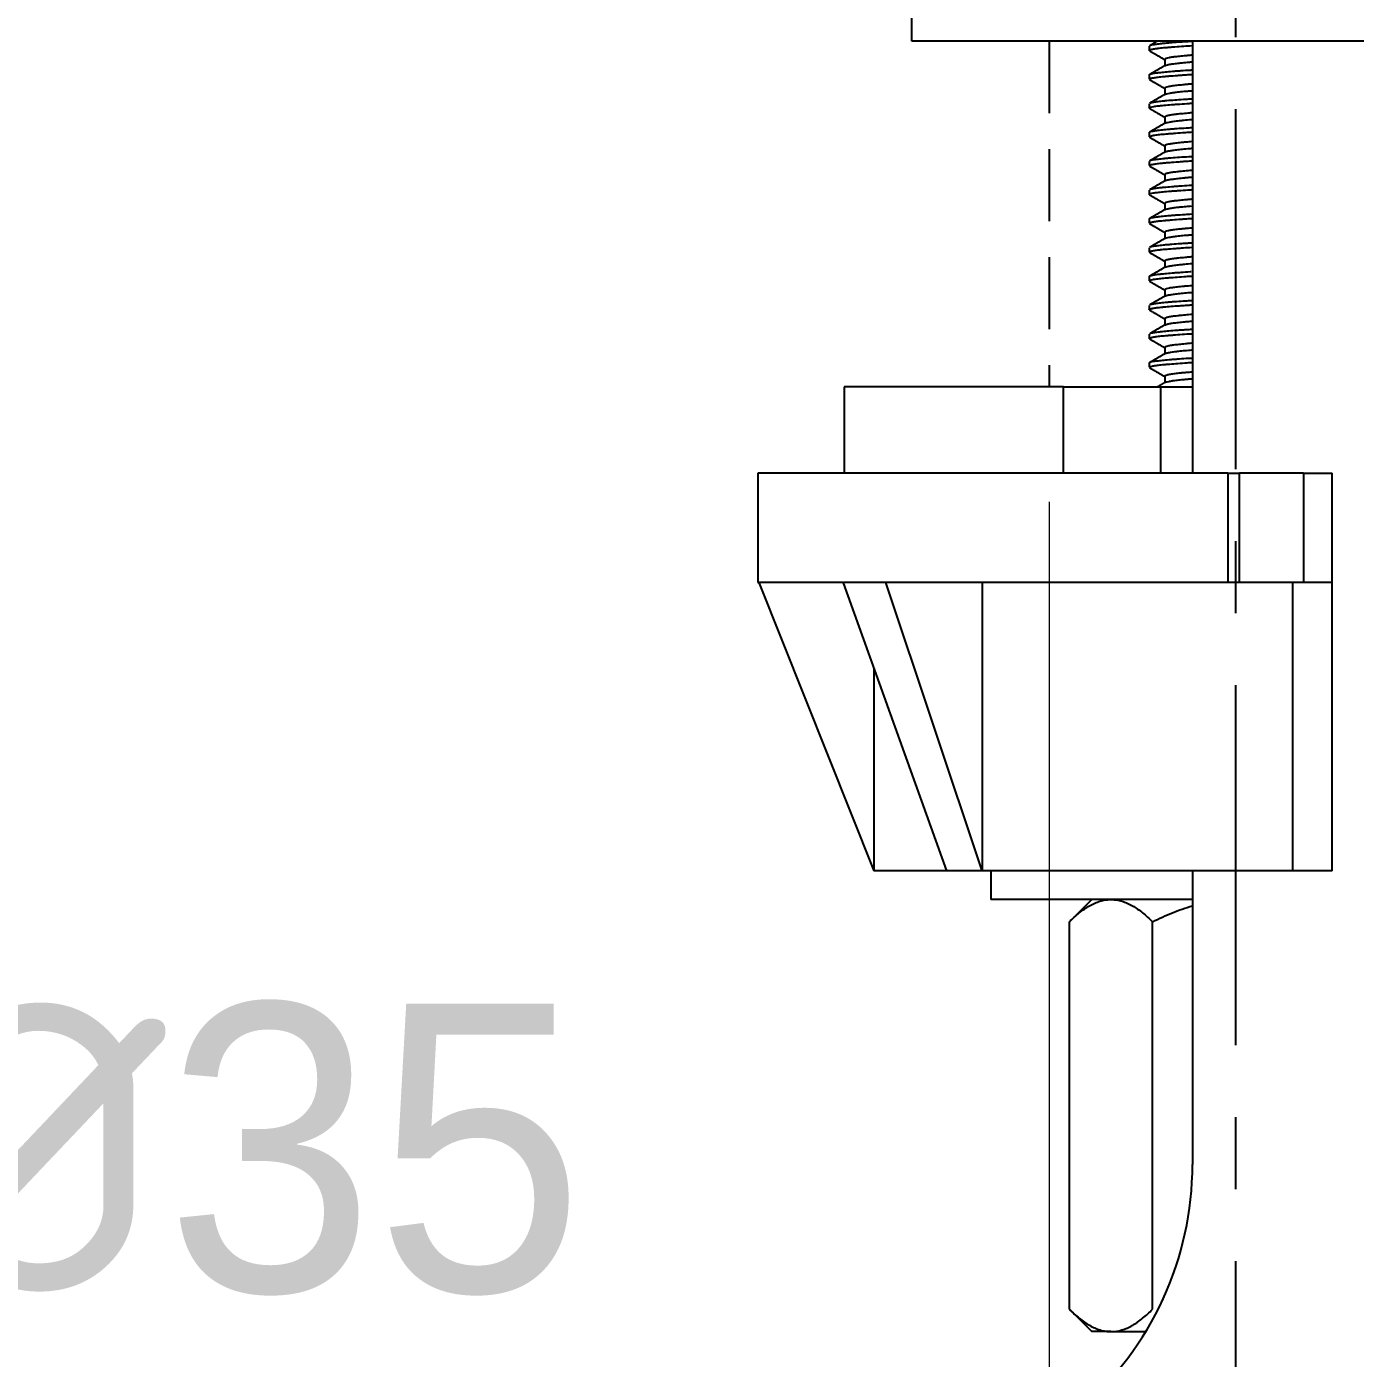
# Model space of a CAD drawing. Extents: x 1571 to 2360, y 0 to 579.
# Drawn here: x 1731.96 to 1778.11, y 207.31 to 253.54 of the extents above; entities that cross this region are included whole.
import ezdxf

# ---------------------------------------------------------------- set-up
doc = ezdxf.new("R2010")
doc.units = 0
doc.header["$LTSCALE"] = 10
doc.header["$MEASUREMENT"] = 0
doc.header["$PDMODE"] = 3
doc.header["$PDSIZE"] = -10
doc.linetypes.add('CENTER', pattern=[2, 1.25, -0.25, 0.25, -0.25])
doc.linetypes.add('HIDDEN', pattern=[0.375, 0.25, -0.125])
doc.layers.get('0').update_dxf_attribs({"linetype": 'CONTINUOUS'})
doc.layers.get('DEFPOINTS').update_dxf_attribs({"linetype": 'CONTINUOUS'})
doc.layers.add('1', color=7, linetype='CONTINUOUS')
doc.styles.add('Daelim Dimension', font='H2GTRE.TTF')
doc.dimstyles.new('DEFAULT', dxfattribs={"dimscale": 2, "dimtxt": 2, "dimasz": 2, "dimexe": 0, "dimexo": 2, "dimgap": 1, "dimtad": 1, "dimdec": 1, "dimzin": 9, "dimdsep": 46, "dimtxsty": 'Daelim Dimension', "dimcen": 0.5, "dimclrd": 252, "dimclre": 252, "dimclrt": 3, "dimadec": 1, "dimazin": 0, "dimtfac": 1, "dimtdec": 1, "dimtix": 1, "dimtmove": 0, "dimatfit": 3, "dimfxl": 1, "dimtolj": 1, "dimtzin": 1, "dimlwd": 9, "dimlwe": 9, "dimarcsym": 0})

# ---------------------------------------------------------------- blocks, each defined once
blk = doc.blocks.new('*D6')
at = {"color": 5, "lineweight": 9, "ltscale": 0.5, "transparency": 16777216}
for p, q in [((1767.468, 237.036), (1767.468, 205.896)), ((1802.468, 237.036), (1802.468, 205.896)), ((1767.468, 205.896), (1670.519, 205.896)), ((1798.468, 205.896), (1771.468, 205.896))]:
    blk.add_line(p, q, dxfattribs=at)
at = {"color": 5, "ltscale": 0.5, "transparency": 16777216}
for points in [[(1771.468, 206.562), (1771.468, 205.229), (1767.468, 205.896)], [(1798.468, 206.562), (1798.468, 205.229), (1802.468, 205.896)]]:
    blk.add_solid(points, dxfattribs=at)
at = {"layer": 'DEFPOINTS', "color": 0, "ltscale": 0.5, "transparency": 16777216}
for p in [(1767.468, 241.036), (1802.468, 241.036), (1802.468, 205.896)]:
    blk.add_point(p, dxfattribs=at)
at = {"color": 7, "lineweight": -3, "ltscale": 0.5, "transparency": 16777216, "insert": (1712.809, 214.087), "char_height": 10, "attachment_point": 5, "style": 'Daelim Dimension'}
blk.add_mtext('\\A1;설치구멍 {\\fISOCPEUR|b0|i0|c0|p34;%%C}35', dxfattribs=at)

msp = doc.modelspace()

# ---------------------------------------------------------------- linework, layer by layer
at = {"color": 7, "linetype": 'HIDDEN', "lineweight": -3}
msp.add_line((1767.468, 253.036), (1767.468, 241.036), dxfattribs=at)
at = {"layer": '1', "color": 1, "linetype": 'CENTER', "lineweight": -3}
msp.add_line((1773.947, 270.676), (1773.947, 167.897), dxfattribs=at)
at = {"layer": '1', "color": 7, "linetype": 'Continuous', "lineweight": -3}
for p, q in [((1762.697, 253.036), (1762.697, 254.036)), ((1807.197, 253.036), (1762.697, 253.036)), ((1772.447, 253.039), (1772.447, 238.039)), ((1770.947, 252.859), (1770.947, 252.713)), ((1771.488, 252.401), (1771.488, 252.181)), ((1770.947, 251.859), (1770.947, 251.713)), ((1771.488, 251.401), (1771.488, 251.181)), ((1770.947, 250.859), (1770.947, 250.714)), ((1771.488, 250.401), (1771.488, 250.181)), ((1770.947, 249.859), (1770.947, 249.713)), ((1771.488, 249.401), (1771.488, 249.181)), ((1770.947, 248.86), (1770.947, 248.714)), ((1771.488, 248.4), (1771.488, 248.181)), ((1770.947, 247.859), (1770.947, 247.713)), ((1771.488, 247.401), (1771.488, 247.181)), ((1770.947, 246.859), (1770.947, 246.713)), ((1771.488, 246.4), (1771.488, 246.181)), ((1770.947, 245.859), (1770.947, 245.714)), ((1771.488, 245.401), (1771.488, 245.181)), ((1770.947, 244.859), (1770.947, 244.713)), ((1771.488, 244.401), (1771.488, 244.181)), ((1770.947, 243.86), (1770.947, 243.714)), ((1771.488, 243.4), (1771.488, 243.181)), ((1770.947, 242.859), (1770.947, 242.713)), ((1771.488, 242.401), (1771.488, 242.181)), ((1770.947, 241.859), (1770.947, 241.713)), ((1771.488, 241.4), (1771.488, 241.181)), ((1760.347, 241.036), (1760.347, 238.036)), ((1767.969, 241.036), (1760.347, 241.036)), ((1767.969, 241.036), (1771.347, 241.036)), ((1767.969, 238.036), (1767.969, 241.036)), ((1771.347, 241.036), (1772.447, 241.036)), ((1771.347, 238.036), (1771.347, 241.036)), ((1757.347, 238.036), (1757.347, 234.236)), ((1773.68, 238.036), (1757.347, 238.036)), ((1773.68, 238.036), (1774.086, 238.036)), ((1773.68, 238.036), (1773.68, 234.236)), ((1776.302, 238.036), (1774.086, 238.036)), ((1774.086, 234.236), (1774.086, 238.036)), ((1776.302, 238.036), (1777.302, 238.036)), ((1776.302, 238.036), (1776.302, 234.236)), ((1777.302, 234.236), (1777.302, 238.036)), ((1757.347, 234.236), (1757.386, 234.236)), ((1757.386, 234.236), (1761.38, 224.236)), ((1760.317, 234.236), (1757.386, 234.236)), ((1760.316, 234.235), (1763.899, 224.236)), ((1761.796, 234.236), (1760.334, 234.236)), ((1765.149, 224.236), (1761.796, 234.236)), ((1773.68, 234.236), (1761.796, 234.236)), ((1765.149, 234.236), (1765.149, 224.236)), ((1774.086, 234.236), (1773.68, 234.236)), ((1776.302, 234.236), (1774.086, 234.236)), ((1775.922, 234.236), (1775.922, 224.236)), ((1777.302, 234.236), (1776.302, 234.236)), ((1777.302, 224.236), (1777.302, 234.236)), ((1761.38, 231.264), (1761.38, 224.236)), ((1763.899, 224.236), (1761.38, 224.236)), ((1765.149, 224.236), (1763.899, 224.236)), ((1775.922, 224.236), (1765.149, 224.236)), ((1765.447, 224.236), (1765.447, 223.236)), ((1772.447, 224.239), (1772.447, 214.036)), ((1777.302, 224.236), (1775.922, 224.236)), ((1772.447, 223.236), (1765.447, 223.236)), ((1768.947, 223.236), (1768.173, 222.463)), ((1768.173, 209.01), (1768.173, 222.463)), ((1771.06, 209.01), (1771.06, 222.463)), ((1768.173, 209.01), (1768.947, 208.236)), ((1769.617, 208.236), (1768.947, 208.236)), ((1769.617, 208.236), (1770.823, 208.236))]:
    msp.add_line(p, q, dxfattribs=at)
for radius in [11.17, 23.17]:
    msp.add_arc((1761.277, 214.036), radius, 310.6169, 0, dxfattribs=at)
msp.add_ellipse((1784.549, 166.321), major_axis=(-24.344, 67.873), ratio=0.178763, start_param=6.272698, end_param=6.27404, dxfattribs=at)
for points, knots in [([(1770.947, 252.712), (1770.947, 252.715), (1770.948, 252.717), (1770.953, 252.724), (1770.959, 252.728), (1770.982, 252.739), (1771.031, 252.754), (1771.115, 252.769), (1771.179, 252.778), (1771.192, 252.78), (1771.22, 252.783), (1771.263, 252.789), (1771.311, 252.794), (1771.412, 252.805), (1771.487, 252.811), (1771.611, 252.822), (1771.654, 252.825), (1771.722, 252.83), (1771.745, 252.832), (1771.792, 252.836), (1771.816, 252.838), (1771.937, 252.847), (1772.124, 252.86), (1772.328, 252.874), (1772.424, 252.88)], [0, 0, 0, 0, 0.047398, 0.047398, 0.112502, 0.112502, 0.24271, 0.372918, 0.372918, 0.40547, 0.40547, 0.438022, 0.503126, 0.503126, 0.633334, 0.633334, 0.698438, 0.698438, 0.73099, 0.73099, 0.763542, 0.763542, 0.89375, 1, 1, 1, 1]), ([(1772.424, 253.023), (1772.376, 253.02), (1772.329, 253.017), (1772.227, 253.011), (1772.172, 253.008), (1772.091, 253.003), (1772.064, 253.001), (1772.011, 252.997), (1771.985, 252.996), (1771.858, 252.987), (1771.762, 252.98), (1771.586, 252.965), (1771.505, 252.957), (1771.412, 252.948), (1771.394, 252.946), (1771.358, 252.942), (1771.307, 252.937), (1771.261, 252.931), (1771.174, 252.92), (1771.125, 252.913), (1771.064, 252.903), (1771.046, 252.899), (1771.022, 252.894), (1771.015, 252.892), (1771.001, 252.889), (1770.995, 252.887), (1770.975, 252.881), (1770.964, 252.877), (1770.957, 252.873)], [0, 0, 0, 0, 0.057954, 0.057954, 0.128976, 0.128976, 0.164487, 0.164487, 0.199998, 0.199998, 0.342043, 0.342043, 0.484088, 0.484088, 0.519599, 0.519599, 0.55511, 0.626132, 0.626132, 0.768177, 0.768177, 0.8392, 0.8392, 0.874711, 0.874711, 0.910222, 0.910222, 1, 1, 1, 1]), ([(1772.436, 252.546), (1772.426, 252.545), (1772.416, 252.544), (1772.384, 252.541), (1772.362, 252.539), (1772.319, 252.536), (1772.298, 252.534), (1772.236, 252.528), (1772.196, 252.524), (1772.081, 252.514), (1772.01, 252.507), (1771.912, 252.496), (1771.881, 252.493), (1771.836, 252.487), (1771.822, 252.486), (1771.794, 252.482), (1771.781, 252.48), (1771.715, 252.471), (1771.67, 252.464), (1771.595, 252.449), (1771.564, 252.442), (1771.535, 252.432), (1771.53, 252.43), (1771.52, 252.427), (1771.516, 252.425), (1771.504, 252.419), (1771.498, 252.415), (1771.49, 252.407), (1771.488, 252.403), (1771.488, 252.399)], [0, 0, 0, 0, 0.016827, 0.016827, 0.054387, 0.054387, 0.091947, 0.091947, 0.167067, 0.167067, 0.317307, 0.317307, 0.392427, 0.392427, 0.429987, 0.429987, 0.467547, 0.467547, 0.617787, 0.617787, 0.768027, 0.768027, 0.805587, 0.805587, 0.843147, 0.843147, 0.918267, 0.918267, 1, 1, 1, 1]), ([(1772.426, 252.023), (1772.41, 252.022), (1772.395, 252.021), (1772.263, 252.014), (1772.153, 252.007), (1771.996, 251.996), (1771.945, 251.993), (1771.846, 251.986), (1771.798, 251.982), (1771.658, 251.971), (1771.572, 251.964), (1771.416, 251.949), (1771.346, 251.941), (1771.268, 251.932), (1771.253, 251.93), (1771.224, 251.926), (1771.209, 251.925), (1771.168, 251.919), (1771.143, 251.916), (1771.075, 251.905), (1771.039, 251.898), (1770.997, 251.888), (1770.985, 251.885), (1770.971, 251.879), (1770.967, 251.878), (1770.96, 251.874), (1770.957, 251.872), (1770.949, 251.867), (1770.947, 251.863), (1770.947, 251.859)], [0, 0, 0, 0, 0.017708, 0.017708, 0.147916, 0.147916, 0.21302, 0.21302, 0.278125, 0.278125, 0.408333, 0.408333, 0.538541, 0.538541, 0.571093, 0.571093, 0.603645, 0.603645, 0.668749, 0.668749, 0.798957, 0.798957, 0.864061, 0.864061, 0.896613, 0.896613, 0.929166, 0.929166, 1, 1, 1, 1]), ([(1771.5, 252.188), (1771.503, 252.189), (1771.507, 252.191), (1771.526, 252.2), (1771.548, 252.207), (1771.586, 252.216), (1771.594, 252.218), (1771.611, 252.221), (1771.62, 252.223), (1771.649, 252.228), (1771.67, 252.232), (1771.737, 252.243), (1771.788, 252.25), (1771.876, 252.262), (1771.922, 252.267), (1771.972, 252.273), (1772.006, 252.277), (1772.024, 252.279), (1772.113, 252.288), (1772.19, 252.295), (1772.317, 252.307), (1772.364, 252.31), (1772.413, 252.314)], [0, 0, 0, 0, 0.046703, 0.046703, 0.218406, 0.218406, 0.261332, 0.261332, 0.304258, 0.304258, 0.39011, 0.39011, 0.561813, 0.561813, 0.647665, 0.690591, 0.690591, 0.733516, 0.733516, 0.90522, 0.90522, 1, 1, 1, 1]), ([(1770.947, 251.712), (1770.947, 251.713), (1770.947, 251.714), (1770.95, 251.723), (1770.961, 251.73), (1770.991, 251.742), (1771.004, 251.745), (1771.026, 251.751), (1771.034, 251.753), (1771.051, 251.757), (1771.06, 251.759), (1771.109, 251.768), (1771.156, 251.775), (1771.267, 251.79), (1771.331, 251.796), (1771.421, 251.805), (1771.439, 251.807), (1771.477, 251.81), (1771.497, 251.812), (1771.557, 251.817), (1771.599, 251.821), (1771.729, 251.831), (1771.823, 251.838), (1771.973, 251.849), (1772.024, 251.853), (1772.104, 251.859), (1772.131, 251.86), (1772.186, 251.864), (1772.213, 251.866), (1772.303, 251.872), (1772.365, 251.876), (1772.429, 251.88)], [0, 0, 0, 0, 0.017705, 0.017705, 0.147914, 0.147914, 0.213018, 0.213018, 0.24557, 0.24557, 0.278123, 0.278123, 0.408331, 0.408331, 0.53854, 0.53854, 0.571092, 0.571092, 0.603644, 0.603644, 0.668749, 0.668749, 0.798957, 0.798957, 0.864062, 0.864062, 0.896614, 0.896614, 0.929166, 0.929166, 1, 1, 1, 1]), ([(1772.42, 251.544), (1772.395, 251.542), (1772.37, 251.54), (1772.303, 251.534), (1772.261, 251.53), (1772.201, 251.525), (1772.181, 251.523), (1772.143, 251.519), (1772.123, 251.518), (1772.029, 251.509), (1771.961, 251.502), (1771.837, 251.488), (1771.782, 251.481), (1771.72, 251.472), (1771.709, 251.47), (1771.686, 251.466), (1771.675, 251.464), (1771.643, 251.459), (1771.624, 251.455), (1771.572, 251.444), (1771.545, 251.436), (1771.516, 251.425), (1771.504, 251.419), (1771.497, 251.414), (1771.493, 251.41), (1771.491, 251.408), (1771.489, 251.404), (1771.488, 251.402), (1771.488, 251.399)], [0, 0, 0, 0, 0.04369, 0.04369, 0.119539, 0.119539, 0.157464, 0.157464, 0.195389, 0.195389, 0.347087, 0.347087, 0.498786, 0.498786, 0.536711, 0.536711, 0.574636, 0.574636, 0.650485, 0.650485, 0.802184, 0.802184, 0.878034, 0.915959, 0.915959, 0.953883, 0.953883, 1, 1, 1, 1]), ([(1771.505, 251.19), (1771.51, 251.193), (1771.517, 251.196), (1771.529, 251.201), (1771.535, 251.202), (1771.546, 251.206), (1771.552, 251.208), (1771.586, 251.216), (1771.62, 251.223), (1771.702, 251.238), (1771.751, 251.245), (1771.821, 251.254), (1771.835, 251.256), (1771.864, 251.26), (1771.88, 251.262), (1771.926, 251.268), (1771.959, 251.271), (1772.061, 251.283), (1772.135, 251.29), (1772.254, 251.301), (1772.296, 251.305), (1772.36, 251.31), (1772.382, 251.312), (1772.413, 251.314), (1772.422, 251.315), (1772.432, 251.316)], [0, 0, 0, 0, 0.070137, 0.070137, 0.11354, 0.11354, 0.156943, 0.156943, 0.330554, 0.330554, 0.504166, 0.504166, 0.547568, 0.547568, 0.590971, 0.590971, 0.677777, 0.677777, 0.851388, 0.851388, 0.938194, 0.938194, 0.981597, 0.981597, 1, 1, 1, 1]), ([(1770.947, 250.713), (1770.947, 250.716), (1770.948, 250.719), (1770.955, 250.725), (1770.961, 250.729), (1770.973, 250.735), (1770.978, 250.737), (1770.989, 250.74), (1770.995, 250.742), (1771.027, 250.752), (1771.096, 250.767), (1771.2, 250.781), (1771.276, 250.79), (1771.291, 250.792), (1771.324, 250.795), (1771.374, 250.801), (1771.428, 250.806), (1771.543, 250.816), (1771.626, 250.823), (1771.762, 250.833), (1771.809, 250.837), (1771.883, 250.843), (1771.908, 250.844), (1771.958, 250.848), (1771.984, 250.85), (1772.114, 250.859), (1772.246, 250.868), (1772.385, 250.877), (1772.409, 250.879)], [0, 0, 0, 0, 0.053574, 0.053574, 0.119225, 0.119225, 0.152051, 0.152051, 0.184876, 0.184876, 0.316178, 0.44748, 0.44748, 0.480306, 0.480306, 0.513132, 0.578783, 0.578783, 0.710085, 0.710085, 0.775736, 0.775736, 0.808561, 0.808561, 0.841387, 0.841387, 0.972689, 1, 1, 1, 1]), ([(1772.409, 251.022), (1772.374, 251.02), (1772.34, 251.018), (1772.277, 251.014), (1772.249, 251.013), (1772.193, 251.009), (1772.165, 251.007), (1772.029, 250.999), (1771.927, 250.992), (1771.735, 250.977), (1771.646, 250.97), (1771.542, 250.961), (1771.522, 250.959), (1771.482, 250.955), (1771.463, 250.953), (1771.407, 250.947), (1771.371, 250.944), (1771.271, 250.932), (1771.212, 250.925), (1771.137, 250.915), (1771.114, 250.911), (1771.072, 250.904), (1771.053, 250.901), (1771.003, 250.89), (1770.98, 250.883), (1770.963, 250.876), (1770.962, 250.875), (1770.96, 250.874)], [0, 0, 0, 0, 0.043402, 0.043402, 0.079571, 0.079571, 0.11574, 0.11574, 0.260415, 0.260415, 0.405091, 0.405091, 0.44126, 0.44126, 0.477428, 0.477428, 0.549766, 0.549766, 0.694442, 0.694442, 0.766779, 0.766779, 0.839117, 0.839117, 0.983792, 0.983792, 1, 1, 1, 1]), ([(1772.438, 250.546), (1772.43, 250.545), (1772.421, 250.544), (1772.369, 250.54), (1772.326, 250.536), (1772.202, 250.525), (1772.125, 250.518), (1772.018, 250.507), (1771.983, 250.504), (1771.934, 250.499), (1771.918, 250.497), (1771.886, 250.493), (1771.871, 250.492), (1771.797, 250.483), (1771.692, 250.469), (1771.615, 250.454), (1771.576, 250.444), (1771.569, 250.442), (1771.555, 250.439), (1771.549, 250.437), (1771.531, 250.431), (1771.521, 250.427), (1771.497, 250.416), (1771.489, 250.408), (1771.488, 250.401), (1771.488, 250.4), (1771.488, 250.4)], [0, 0, 0, 0, 0.013822, 0.013822, 0.088943, 0.088943, 0.239184, 0.239184, 0.314304, 0.314304, 0.351865, 0.351865, 0.389425, 0.389425, 0.539666, 0.689907, 0.689907, 0.727467, 0.727467, 0.765028, 0.765028, 0.840148, 0.840148, 0.990389, 0.990389, 1, 1, 1, 1]), ([(1771.503, 250.189), (1771.512, 250.194), (1771.542, 250.206), (1771.595, 250.218), (1771.643, 250.227), (1771.653, 250.229), (1771.674, 250.233), (1771.685, 250.235), (1771.719, 250.24), (1771.743, 250.244), (1771.821, 250.255), (1771.88, 250.262), (1771.978, 250.274), (1772.029, 250.279), (1772.084, 250.285), (1772.121, 250.289), (1772.141, 250.291), (1772.238, 250.3), (1772.32, 250.307), (1772.41, 250.314), (1772.413, 250.314), (1772.416, 250.315)], [0, 0, 0, 0, 0.12639, 0.300001, 0.300001, 0.343403, 0.343403, 0.386806, 0.386806, 0.473612, 0.473612, 0.647223, 0.647223, 0.734028, 0.777431, 0.777431, 0.820834, 0.820834, 0.994445, 0.994445, 1, 1, 1, 1]), ([(1772.411, 250.022), (1772.35, 250.019), (1772.29, 250.015), (1772.121, 250.005), (1772.015, 249.998), (1771.889, 249.989), (1771.864, 249.987), (1771.816, 249.984), (1771.744, 249.978), (1771.677, 249.972), (1771.548, 249.961), (1771.469, 249.954), (1771.362, 249.943), (1771.328, 249.939), (1771.28, 249.933), (1771.264, 249.931), (1771.234, 249.928), (1771.22, 249.926), (1771.151, 249.917), (1771.104, 249.91), (1771.029, 249.896), (1771, 249.889), (1770.975, 249.881), (1770.97, 249.879), (1770.962, 249.876), (1770.953, 249.87), (1770.948, 249.865), (1770.947, 249.861), (1770.947, 249.86), (1770.947, 249.86)], [0, 0, 0, 0, 0.069327, 0.069327, 0.20063, 0.20063, 0.233455, 0.233455, 0.266281, 0.331932, 0.331932, 0.463234, 0.463234, 0.528885, 0.528885, 0.561711, 0.561711, 0.594536, 0.594536, 0.725838, 0.725838, 0.85714, 0.85714, 0.889966, 0.889966, 0.922792, 0.988443, 0.988443, 1, 1, 1, 1]), ([(1770.947, 249.713), (1770.947, 249.714), (1770.947, 249.715), (1770.95, 249.721), (1770.954, 249.724), (1770.972, 249.736), (1770.994, 249.743), (1771.04, 249.754), (1771.057, 249.758), (1771.087, 249.764), (1771.098, 249.766), (1771.12, 249.769), (1771.131, 249.771), (1771.192, 249.78), (1771.249, 249.787), (1771.379, 249.801), (1771.451, 249.808), (1771.552, 249.817), (1771.573, 249.818), (1771.615, 249.822), (1771.637, 249.824), (1771.704, 249.829), (1771.749, 249.832), (1771.891, 249.843), (1771.992, 249.851), (1772.151, 249.862), (1772.206, 249.866), (1772.291, 249.871), (1772.319, 249.873), (1772.377, 249.877), (1772.406, 249.879), (1772.436, 249.881)], [0, 0, 0, 0, 0.023439, 0.023439, 0.088543, 0.088543, 0.218751, 0.218751, 0.283856, 0.283856, 0.316408, 0.316408, 0.34896, 0.34896, 0.479168, 0.479168, 0.609376, 0.609376, 0.641928, 0.641928, 0.67448, 0.67448, 0.739584, 0.739584, 0.869792, 0.869792, 0.934896, 0.934896, 0.967448, 0.967448, 1, 1, 1, 1]), ([(1772.423, 249.545), (1772.355, 249.539), (1772.29, 249.533), (1772.208, 249.525), (1772.188, 249.524), (1772.149, 249.52), (1772.13, 249.518), (1772.074, 249.513), (1772.038, 249.509), (1771.935, 249.499), (1771.872, 249.492), (1771.788, 249.481), (1771.762, 249.478), (1771.712, 249.47), (1771.689, 249.467), (1771.626, 249.456), (1771.591, 249.448), (1771.55, 249.437), (1771.532, 249.432), (1771.518, 249.426), (1771.51, 249.422), (1771.506, 249.42), (1771.493, 249.412), (1771.488, 249.406), (1771.488, 249.4)], [0, 0, 0, 0, 0.116504, 0.116504, 0.154429, 0.154429, 0.192353, 0.192353, 0.268202, 0.268202, 0.419901, 0.419901, 0.49575, 0.49575, 0.571599, 0.571599, 0.723297, 0.723297, 0.799146, 0.837071, 0.837071, 0.874995, 0.874995, 1, 1, 1, 1]), ([(1771.501, 249.188), (1771.507, 249.192), (1771.515, 249.196), (1771.536, 249.203), (1771.548, 249.206), (1771.568, 249.212), (1771.576, 249.213), (1771.591, 249.217), (1771.599, 249.219), (1771.643, 249.228), (1771.684, 249.235), (1771.782, 249.249), (1771.838, 249.257), (1771.963, 249.272), (1772.032, 249.28), (1772.181, 249.295), (1772.26, 249.302), (1772.367, 249.311), (1772.389, 249.312), (1772.419, 249.315), (1772.426, 249.315), (1772.434, 249.316)], [0, 0, 0, 0, 0.093751, 0.093751, 0.178669, 0.178669, 0.221128, 0.221128, 0.263588, 0.263588, 0.433424, 0.433424, 0.603261, 0.603261, 0.773098, 0.773098, 0.942935, 0.942935, 0.985394, 0.985394, 1, 1, 1, 1]), ([(1770.947, 248.712), (1770.947, 248.712), (1770.947, 248.712), (1770.946, 248.719), (1770.955, 248.727), (1770.981, 248.738), (1770.992, 248.742), (1771.013, 248.748), (1771.02, 248.75), (1771.036, 248.753), (1771.044, 248.755), (1771.089, 248.765), (1771.134, 248.772), (1771.239, 248.786), (1771.301, 248.793), (1771.388, 248.802), (1771.406, 248.804), (1771.443, 248.807), (1771.5, 248.812), (1771.561, 248.818), (1771.688, 248.828), (1771.779, 248.835), (1771.926, 248.846), (1771.977, 248.849), (1772.056, 248.855), (1772.083, 248.857), (1772.137, 248.861), (1772.164, 248.863), (1772.265, 248.87), (1772.34, 248.875), (1772.417, 248.88)], [0, 0, 0, 0, 0.002083, 0.002083, 0.132291, 0.132291, 0.197396, 0.197396, 0.229948, 0.229948, 0.2625, 0.2625, 0.392708, 0.392708, 0.522917, 0.522917, 0.555469, 0.555469, 0.588021, 0.653125, 0.653125, 0.783333, 0.783333, 0.848438, 0.848438, 0.88099, 0.88099, 0.913542, 0.913542, 1, 1, 1, 1]), ([(1772.439, 249.024), (1772.43, 249.023), (1772.422, 249.023), (1772.384, 249.021), (1772.355, 249.019), (1772.212, 249.01), (1772.103, 249.004), (1771.897, 248.99), (1771.8, 248.983), (1771.687, 248.973), (1771.665, 248.971), (1771.621, 248.968), (1771.599, 248.966), (1771.537, 248.96), (1771.497, 248.956), (1771.383, 248.945), (1771.315, 248.938), (1771.226, 248.927), (1771.198, 248.923), (1771.159, 248.918), (1771.147, 248.916), (1771.123, 248.912), (1771.111, 248.911), (1771.057, 248.902), (1771.024, 248.895), (1770.979, 248.883), (1770.965, 248.878), (1770.957, 248.872)], [0, 0, 0, 0, 0.009853, 0.009853, 0.045045, 0.045045, 0.18581, 0.18581, 0.326575, 0.326575, 0.361767, 0.361767, 0.396958, 0.396958, 0.467341, 0.467341, 0.608106, 0.608106, 0.678489, 0.678489, 0.71368, 0.71368, 0.748872, 0.748872, 0.889637, 0.889637, 1, 1, 1, 1]), ([(1772.423, 248.545), (1772.423, 248.545), (1772.422, 248.544), (1772.333, 248.537), (1772.25, 248.529), (1772.134, 248.519), (1772.078, 248.513), (1772.024, 248.508), (1771.99, 248.504), (1771.972, 248.503), (1771.89, 248.494), (1771.771, 248.48), (1771.679, 248.466), (1771.63, 248.456), (1771.621, 248.454), (1771.603, 248.451), (1771.595, 248.449), (1771.571, 248.443), (1771.557, 248.439), (1771.521, 248.428), (1771.505, 248.42), (1771.492, 248.409), (1771.489, 248.405), (1771.488, 248.401), (1771.488, 248.4), (1771.488, 248.4)], [0, 0, 0, 0, 0.001213, 0.001213, 0.152912, 0.152912, 0.228761, 0.266686, 0.266686, 0.30461, 0.30461, 0.456309, 0.608007, 0.608007, 0.645932, 0.645932, 0.683857, 0.683857, 0.759706, 0.759706, 0.911404, 0.911404, 0.987254, 0.987254, 1, 1, 1, 1]), ([(1771.503, 248.189), (1771.506, 248.191), (1771.51, 248.193), (1771.53, 248.202), (1771.577, 248.215), (1771.654, 248.23), (1771.711, 248.239), (1771.723, 248.241), (1771.748, 248.244), (1771.761, 248.246), (1771.8, 248.252), (1771.828, 248.256), (1771.917, 248.267), (1771.982, 248.274), (1772.09, 248.286), (1772.127, 248.289), (1772.186, 248.295), (1772.206, 248.297), (1772.246, 248.3), (1772.267, 248.302), (1772.33, 248.308), (1772.374, 248.311), (1772.419, 248.315)], [0, 0, 0, 0, 0.043057, 0.043057, 0.216668, 0.390279, 0.390279, 0.433682, 0.433682, 0.477084, 0.477084, 0.56389, 0.56389, 0.737501, 0.737501, 0.824306, 0.824306, 0.867709, 0.867709, 0.911111, 0.911111, 1, 1, 1, 1]), ([(1770.947, 247.712), (1770.947, 247.714), (1770.947, 247.716), (1770.95, 247.72), (1770.951, 247.722), (1770.956, 247.726), (1770.959, 247.728), (1770.969, 247.733), (1770.979, 247.737), (1771.013, 247.748), (1771.045, 247.756), (1771.105, 247.767), (1771.128, 247.771), (1771.165, 247.776), (1771.178, 247.778), (1771.205, 247.782), (1771.219, 247.783), (1771.292, 247.792), (1771.424, 247.806), (1771.587, 247.82), (1771.698, 247.829), (1771.721, 247.83), (1771.767, 247.834), (1771.791, 247.836), (1771.863, 247.841), (1771.912, 247.845), (1772.065, 247.856), (1772.172, 247.863), (1772.329, 247.874), (1772.374, 247.877), (1772.42, 247.88)], [0, 0, 0, 0, 0.037497, 0.037497, 0.070049, 0.070049, 0.102601, 0.102601, 0.167705, 0.167705, 0.297914, 0.297914, 0.363018, 0.363018, 0.395571, 0.395571, 0.428123, 0.428123, 0.558332, 0.68854, 0.68854, 0.721093, 0.721093, 0.753645, 0.753645, 0.818749, 0.818749, 0.948958, 0.948958, 1, 1, 1, 1]), ([(1772.42, 248.023), (1772.305, 248.016), (1772.195, 248.009), (1772.063, 248.001), (1772.036, 247.999), (1771.984, 247.996), (1771.958, 247.994), (1771.882, 247.988), (1771.834, 247.985), (1771.693, 247.974), (1771.606, 247.967), (1771.486, 247.955), (1771.448, 247.951), (1771.393, 247.946), (1771.375, 247.944), (1771.34, 247.94), (1771.324, 247.938), (1771.243, 247.929), (1771.187, 247.922), (1771.092, 247.908), (1771.053, 247.901), (1771.015, 247.892), (1771.007, 247.891), (1770.995, 247.887), (1770.977, 247.882), (1770.965, 247.877), (1770.959, 247.874)], [0, 0, 0, 0, 0.141054, 0.141054, 0.176892, 0.176892, 0.212729, 0.212729, 0.284403, 0.284403, 0.427751, 0.427751, 0.499425, 0.499425, 0.535263, 0.535263, 0.5711, 0.5711, 0.714448, 0.714448, 0.857796, 0.857796, 0.893634, 0.893634, 0.929471, 1, 1, 1, 1]), ([(1772.426, 247.545), (1772.404, 247.543), (1772.382, 247.541), (1772.339, 247.537), (1772.318, 247.535), (1772.276, 247.532), (1772.255, 247.53), (1772.195, 247.524), (1772.156, 247.521), (1772.043, 247.51), (1771.974, 247.503), (1771.88, 247.493), (1771.85, 247.489), (1771.807, 247.484), (1771.793, 247.482), (1771.766, 247.478), (1771.753, 247.477), (1771.691, 247.468), (1771.649, 247.46), (1771.578, 247.445), (1771.55, 247.438), (1771.524, 247.428), (1771.52, 247.426), (1771.511, 247.423), (1771.508, 247.421), (1771.498, 247.415), (1771.494, 247.411), (1771.489, 247.405), (1771.488, 247.402), (1771.488, 247.4)], [0, 0, 0, 0, 0.037621, 0.037621, 0.075546, 0.075546, 0.113471, 0.113471, 0.189321, 0.189321, 0.34102, 0.34102, 0.41687, 0.41687, 0.454795, 0.454795, 0.492719, 0.492719, 0.644419, 0.644419, 0.796118, 0.796118, 0.834043, 0.834043, 0.871968, 0.871968, 0.947817, 0.947817, 1, 1, 1, 1]), ([(1772.422, 247.023), (1772.339, 247.018), (1772.258, 247.013), (1772.071, 247.001), (1771.967, 246.995), (1771.845, 246.986), (1771.821, 246.984), (1771.773, 246.98), (1771.75, 246.978), (1771.681, 246.973), (1771.637, 246.969), (1771.51, 246.958), (1771.434, 246.95), (1771.331, 246.939), (1771.298, 246.935), (1771.252, 246.93), (1771.237, 246.928), (1771.209, 246.924), (1771.195, 246.923), (1771.129, 246.914), (1771.085, 246.907), (1771.015, 246.893), (1770.988, 246.886), (1770.967, 246.878), (1770.963, 246.876), (1770.957, 246.872), (1770.954, 246.871), (1770.948, 246.866), (1770.947, 246.862), (1770.947, 246.859)], [0, 0, 0, 0, 0.092708, 0.092708, 0.222916, 0.222916, 0.255468, 0.255468, 0.288021, 0.288021, 0.353125, 0.353125, 0.483333, 0.483333, 0.548437, 0.548437, 0.580989, 0.580989, 0.613541, 0.613541, 0.74375, 0.74375, 0.873958, 0.873958, 0.90651, 0.90651, 0.939062, 0.939062, 1, 1, 1, 1]), ([(1770.947, 246.712), (1770.947, 246.713), (1770.947, 246.713), (1770.947, 246.717), (1770.95, 246.721), (1770.964, 246.732), (1770.983, 246.74), (1771.025, 246.751), (1771.041, 246.755), (1771.069, 246.76), (1771.079, 246.762), (1771.1, 246.766), (1771.111, 246.768), (1771.168, 246.777), (1771.222, 246.784), (1771.347, 246.798), (1771.417, 246.805), (1771.516, 246.814), (1771.536, 246.815), (1771.577, 246.819), (1771.641, 246.824), (1771.707, 246.829), (1771.846, 246.84), (1771.944, 246.847), (1772.102, 246.858), (1772.156, 246.862), (1772.268, 246.87), (1772.325, 246.874), (1772.397, 246.878), (1772.411, 246.879), (1772.425, 246.88)], [0, 0, 0, 0, 0.007813, 0.007813, 0.072917, 0.072917, 0.203125, 0.203125, 0.268229, 0.268229, 0.300781, 0.300781, 0.333333, 0.333333, 0.463542, 0.463542, 0.59375, 0.59375, 0.626302, 0.626302, 0.658854, 0.723958, 0.723958, 0.854167, 0.854167, 0.919271, 0.919271, 0.984375, 0.984375, 1, 1, 1, 1]), ([(1771.503, 247.189), (1771.503, 247.19), (1771.504, 247.19), (1771.516, 247.197), (1771.536, 247.204), (1771.571, 247.212), (1771.578, 247.214), (1771.594, 247.218), (1771.602, 247.219), (1771.629, 247.225), (1771.648, 247.228), (1771.712, 247.239), (1771.761, 247.246), (1771.845, 247.258), (1771.889, 247.263), (1771.938, 247.269), (1771.971, 247.273), (1771.988, 247.275), (1772.075, 247.284), (1772.15, 247.292), (1772.29, 247.304), (1772.353, 247.31), (1772.419, 247.315)], [0, 0, 0, 0, 0.001387, 0.001387, 0.174998, 0.174998, 0.218401, 0.218401, 0.261804, 0.261804, 0.34861, 0.34861, 0.522221, 0.522221, 0.609027, 0.65243, 0.65243, 0.695833, 0.695833, 0.869444, 0.869444, 1, 1, 1, 1]), ([(1772.41, 246.543), (1772.373, 246.54), (1772.337, 246.537), (1772.26, 246.53), (1772.219, 246.527), (1772.16, 246.521), (1772.141, 246.519), (1772.103, 246.516), (1772.085, 246.514), (1771.993, 246.505), (1771.927, 246.498), (1771.808, 246.484), (1771.754, 246.477), (1771.696, 246.468), (1771.685, 246.466), (1771.663, 246.462), (1771.653, 246.461), (1771.623, 246.455), (1771.605, 246.451), (1771.558, 246.44), (1771.533, 246.433), (1771.508, 246.421), (1771.498, 246.415), (1771.493, 246.41), (1771.49, 246.406), (1771.489, 246.404), (1771.489, 246.402), (1771.488, 246.401), (1771.488, 246.4)], [0, 0, 0, 0, 0.06495, 0.06495, 0.141543, 0.141543, 0.17984, 0.17984, 0.218136, 0.218136, 0.371322, 0.371322, 0.524508, 0.524508, 0.562804, 0.562804, 0.6011, 0.6011, 0.677693, 0.677693, 0.830879, 0.830879, 0.907472, 0.945768, 0.945768, 0.984065, 0.984065, 1, 1, 1, 1]), ([(1772.427, 246.023), (1772.376, 246.02), (1772.325, 246.017), (1772.247, 246.012), (1772.219, 246.011), (1772.164, 246.007), (1772.082, 246.002), (1772.003, 245.997), (1771.852, 245.986), (1771.757, 245.979), (1771.625, 245.968), (1771.582, 245.964), (1771.521, 245.959), (1771.501, 245.957), (1771.462, 245.953), (1771.443, 245.951), (1771.351, 245.942), (1771.22, 245.927), (1771.122, 245.913), (1771.072, 245.904), (1771.062, 245.902), (1771.044, 245.899), (1771.019, 245.894), (1770.999, 245.888), (1770.974, 245.881), (1770.964, 245.877), (1770.957, 245.873)], [0, 0, 0, 0, 0.062499, 0.062499, 0.098011, 0.098011, 0.133522, 0.204544, 0.204544, 0.346589, 0.346589, 0.417612, 0.417612, 0.453123, 0.453123, 0.488634, 0.488634, 0.630679, 0.772724, 0.772724, 0.808235, 0.808235, 0.843747, 0.914769, 0.914769, 1, 1, 1, 1]), ([(1771.501, 246.188), (1771.505, 246.191), (1771.51, 246.193), (1771.519, 246.197), (1771.524, 246.199), (1771.534, 246.202), (1771.54, 246.204), (1771.57, 246.213), (1771.602, 246.22), (1771.679, 246.234), (1771.725, 246.241), (1771.792, 246.251), (1771.806, 246.252), (1771.834, 246.256), (1771.849, 246.258), (1771.893, 246.264), (1771.925, 246.268), (1772.024, 246.279), (1772.095, 246.286), (1772.212, 246.297), (1772.253, 246.301), (1772.316, 246.306), (1772.337, 246.308), (1772.38, 246.312), (1772.401, 246.313), (1772.422, 246.315)], [0, 0, 0, 0, 0.057006, 0.057006, 0.099932, 0.099932, 0.142857, 0.142857, 0.314561, 0.314561, 0.486264, 0.486264, 0.52919, 0.52919, 0.572115, 0.572115, 0.657967, 0.657967, 0.82967, 0.82967, 0.915522, 0.915522, 0.958448, 0.958448, 1, 1, 1, 1]), ([(1770.947, 245.712), (1770.947, 245.718), (1770.953, 245.725), (1770.973, 245.735), (1770.982, 245.738), (1771.007, 245.746), (1771.021, 245.75), (1771.07, 245.761), (1771.112, 245.769), (1771.188, 245.779), (1771.215, 245.783), (1771.26, 245.788), (1771.275, 245.79), (1771.307, 245.794), (1771.323, 245.795), (1771.407, 245.804), (1771.557, 245.818), (1771.736, 245.832), (1771.857, 245.841), (1771.882, 245.842), (1771.932, 245.846), (1772.008, 245.852), (1772.087, 245.857), (1772.233, 245.868), (1772.328, 245.874), (1772.427, 245.88)], [0, 0, 0, 0, 0.108329, 0.108329, 0.173434, 0.173434, 0.238538, 0.238538, 0.368747, 0.368747, 0.433851, 0.433851, 0.466404, 0.466404, 0.498956, 0.498956, 0.629165, 0.759374, 0.759374, 0.791926, 0.791926, 0.824478, 0.889582, 0.889582, 1, 1, 1, 1]), ([(1772.445, 245.546), (1772.419, 245.544), (1772.393, 245.542), (1772.325, 245.536), (1772.283, 245.532), (1772.162, 245.521), (1772.086, 245.514), (1771.982, 245.504), (1771.949, 245.5), (1771.901, 245.495), (1771.885, 245.493), (1771.855, 245.49), (1771.84, 245.488), (1771.769, 245.479), (1771.669, 245.465), (1771.597, 245.45), (1771.561, 245.44), (1771.555, 245.439), (1771.542, 245.435), (1771.537, 245.433), (1771.521, 245.427), (1771.512, 245.423), (1771.493, 245.413), (1771.488, 245.406), (1771.489, 245.399)], [0, 0, 0, 0, 0.043452, 0.043452, 0.117857, 0.117857, 0.266666, 0.266666, 0.34107, 0.34107, 0.378273, 0.378273, 0.415475, 0.415475, 0.564284, 0.713093, 0.713093, 0.750295, 0.750295, 0.787497, 0.787497, 0.861902, 0.861902, 1, 1, 1, 1]), ([(1772.407, 245.022), (1772.395, 245.021), (1772.383, 245.021), (1772.256, 245.013), (1772.146, 245.006), (1771.989, 244.996), (1771.938, 244.992), (1771.838, 244.985), (1771.79, 244.982), (1771.652, 244.971), (1771.567, 244.963), (1771.451, 244.952), (1771.414, 244.948), (1771.361, 244.942), (1771.344, 244.941), (1771.311, 244.937), (1771.295, 244.935), (1771.216, 244.926), (1771.163, 244.919), (1771.073, 244.905), (1771.037, 244.898), (1771.002, 244.889), (1770.996, 244.887), (1770.984, 244.884), (1770.979, 244.882), (1770.965, 244.877), (1770.958, 244.874), (1770.949, 244.867), (1770.947, 244.863), (1770.947, 244.859)], [0, 0, 0, 0, 0.013655, 0.013655, 0.144958, 0.144958, 0.21061, 0.21061, 0.276261, 0.276261, 0.407564, 0.407564, 0.473215, 0.473215, 0.506041, 0.506041, 0.538867, 0.538867, 0.67017, 0.67017, 0.801472, 0.801472, 0.834298, 0.834298, 0.867124, 0.867124, 0.932775, 0.932775, 1, 1, 1, 1]), ([(1771.499, 245.187), (1771.506, 245.192), (1771.532, 245.203), (1771.578, 245.215), (1771.623, 245.224), (1771.632, 245.225), (1771.652, 245.229), (1771.662, 245.231), (1771.695, 245.236), (1771.718, 245.24), (1771.792, 245.251), (1771.849, 245.258), (1771.943, 245.27), (1771.993, 245.275), (1772.046, 245.281), (1772.083, 245.285), (1772.101, 245.287), (1772.196, 245.296), (1772.277, 245.303), (1772.382, 245.312), (1772.402, 245.314), (1772.423, 245.315)], [0, 0, 0, 0, 0.111413, 0.28125, 0.28125, 0.323709, 0.323709, 0.366169, 0.366169, 0.451087, 0.451087, 0.620924, 0.620924, 0.705843, 0.748302, 0.748302, 0.790761, 0.790761, 0.960598, 0.960598, 1, 1, 1, 1]), ([(1770.947, 244.713), (1770.947, 244.713), (1770.947, 244.714), (1770.949, 244.722), (1770.96, 244.73), (1771, 244.745), (1771.029, 244.752), (1771.077, 244.762), (1771.087, 244.764), (1771.108, 244.767), (1771.119, 244.769), (1771.155, 244.775), (1771.18, 244.778), (1771.263, 244.789), (1771.327, 244.796), (1771.434, 244.806), (1771.471, 244.81), (1771.531, 244.815), (1771.551, 244.817), (1771.593, 244.82), (1771.614, 244.822), (1771.724, 244.831), (1771.817, 244.838), (1772.016, 244.852), (1772.122, 244.86), (1772.261, 244.869), (1772.289, 244.871), (1772.347, 244.875), (1772.376, 244.877), (1772.414, 244.879), (1772.423, 244.88), (1772.432, 244.88)], [0, 0, 0, 0, 0.013541, 0.013541, 0.14375, 0.14375, 0.273958, 0.273958, 0.30651, 0.30651, 0.339062, 0.339062, 0.404166, 0.404166, 0.534375, 0.534375, 0.599479, 0.599479, 0.632031, 0.632031, 0.664583, 0.664583, 0.794792, 0.794792, 0.925, 0.925, 0.957552, 0.957552, 0.990104, 0.990104, 1, 1, 1, 1]), ([(1772.413, 244.544), (1772.334, 244.537), (1772.258, 244.53), (1772.167, 244.522), (1772.148, 244.52), (1772.109, 244.516), (1772.091, 244.515), (1772.036, 244.509), (1772.001, 244.506), (1771.902, 244.495), (1771.841, 244.488), (1771.761, 244.478), (1771.735, 244.474), (1771.688, 244.467), (1771.666, 244.463), (1771.607, 244.452), (1771.575, 244.445), (1771.537, 244.433), (1771.521, 244.428), (1771.51, 244.422), (1771.503, 244.418), (1771.5, 244.416), (1771.492, 244.409), (1771.488, 244.405), (1771.488, 244.4)], [0, 0, 0, 0, 0.13848, 0.13848, 0.176777, 0.176777, 0.215073, 0.215073, 0.291667, 0.291667, 0.444853, 0.444853, 0.521446, 0.521446, 0.598039, 0.598039, 0.751226, 0.751226, 0.827819, 0.866115, 0.866115, 0.904412, 0.904412, 1, 1, 1, 1]), ([(1771.504, 244.19), (1771.507, 244.192), (1771.512, 244.194), (1771.525, 244.199), (1771.535, 244.203), (1771.554, 244.208), (1771.561, 244.21), (1771.575, 244.213), (1771.583, 244.215), (1771.623, 244.224), (1771.662, 244.231), (1771.755, 244.246), (1771.808, 244.253), (1771.929, 244.268), (1771.996, 244.276), (1772.14, 244.291), (1772.218, 244.298), (1772.323, 244.307), (1772.344, 244.309), (1772.387, 244.312), (1772.41, 244.314), (1772.435, 244.316), (1772.438, 244.316), (1772.442, 244.317)], [0, 0, 0, 0, 0.04945, 0.04945, 0.135302, 0.135302, 0.178228, 0.178228, 0.221154, 0.221154, 0.392857, 0.392857, 0.56456, 0.56456, 0.736264, 0.736264, 0.907967, 0.907967, 0.950893, 0.950893, 0.993819, 0.993819, 1, 1, 1, 1]), ([(1770.947, 243.712), (1770.947, 243.715), (1770.948, 243.718), (1770.958, 243.728), (1770.974, 243.736), (1771.005, 243.746), (1771.012, 243.748), (1771.027, 243.751), (1771.051, 243.757), (1771.08, 243.763), (1771.145, 243.774), (1771.196, 243.781), (1771.286, 243.791), (1771.318, 243.795), (1771.37, 243.8), (1771.387, 243.802), (1771.424, 243.805), (1771.442, 243.807), (1771.538, 243.816), (1771.621, 243.823), (1771.801, 243.837), (1771.898, 243.844), (1772.028, 243.853), (1772.055, 243.855), (1772.108, 243.859), (1772.189, 243.865), (1772.273, 243.87), (1772.357, 243.876), (1772.385, 243.877), (1772.413, 243.879)], [0, 0, 0, 0, 0.05729, 0.05729, 0.187498, 0.187498, 0.220051, 0.220051, 0.252603, 0.317707, 0.317707, 0.447916, 0.447916, 0.51302, 0.51302, 0.545572, 0.545572, 0.578124, 0.578124, 0.708333, 0.708333, 0.838541, 0.838541, 0.871093, 0.871093, 0.903645, 0.96875, 0.96875, 1, 1, 1, 1]), ([(1772.434, 244.024), (1772.417, 244.023), (1772.4, 244.022), (1772.354, 244.019), (1772.325, 244.017), (1772.24, 244.012), (1772.184, 244.009), (1772.022, 243.998), (1771.921, 243.991), (1771.777, 243.981), (1771.731, 243.977), (1771.664, 243.971), (1771.642, 243.969), (1771.598, 243.966), (1771.577, 243.964), (1771.474, 243.954), (1771.326, 243.939), (1771.209, 243.925), (1771.133, 243.914), (1771.11, 243.91), (1771.069, 243.904), (1771.05, 243.9), (1771.002, 243.89), (1770.978, 243.883), (1770.963, 243.876), (1770.962, 243.875), (1770.961, 243.875)], [0, 0, 0, 0, 0.020929, 0.020929, 0.056766, 0.056766, 0.12844, 0.12844, 0.271788, 0.271788, 0.343463, 0.343463, 0.3793, 0.3793, 0.415137, 0.415137, 0.558485, 0.701834, 0.701834, 0.773508, 0.773508, 0.845182, 0.845182, 0.98853, 0.98853, 1, 1, 1, 1]), ([(1772.43, 243.545), (1772.412, 243.544), (1772.394, 243.542), (1772.289, 243.533), (1772.208, 243.526), (1772.095, 243.515), (1772.04, 243.51), (1771.988, 243.504), (1771.955, 243.501), (1771.938, 243.499), (1771.858, 243.49), (1771.744, 243.476), (1771.657, 243.462), (1771.611, 243.452), (1771.602, 243.451), (1771.586, 243.447), (1771.578, 243.445), (1771.556, 243.439), (1771.544, 243.435), (1771.512, 243.424), (1771.498, 243.416), (1771.489, 243.406), (1771.488, 243.402), (1771.489, 243.399)], [0, 0, 0, 0, 0.03125, 0.03125, 0.18149, 0.18149, 0.25661, 0.294171, 0.294171, 0.331731, 0.331731, 0.481971, 0.632211, 0.632211, 0.669771, 0.669771, 0.707331, 0.707331, 0.782451, 0.782451, 0.932692, 0.932692, 1, 1, 1, 1]), ([(1771.5, 243.187), (1771.502, 243.188), (1771.504, 243.19), (1771.52, 243.198), (1771.562, 243.212), (1771.633, 243.226), (1771.688, 243.235), (1771.699, 243.237), (1771.722, 243.241), (1771.735, 243.242), (1771.772, 243.248), (1771.799, 243.252), (1771.885, 243.263), (1771.948, 243.27), (1772.052, 243.282), (1772.089, 243.285), (1772.146, 243.291), (1772.165, 243.293), (1772.205, 243.297), (1772.225, 243.298), (1772.298, 243.305), (1772.352, 243.31), (1772.409, 243.314)], [0, 0, 0, 0, 0.03022, 0.03022, 0.201923, 0.373627, 0.373627, 0.416552, 0.416552, 0.459478, 0.459478, 0.54533, 0.54533, 0.717033, 0.717033, 0.802884, 0.802884, 0.84581, 0.84581, 0.888736, 0.888736, 1, 1, 1, 1]), ([(1770.947, 242.712), (1770.947, 242.713), (1770.947, 242.715), (1770.948, 242.718), (1770.95, 242.72), (1770.953, 242.724), (1770.956, 242.726), (1770.971, 242.735), (1770.993, 242.743), (1771.053, 242.758), (1771.092, 242.765), (1771.152, 242.774), (1771.165, 242.776), (1771.191, 242.78), (1771.205, 242.782), (1771.247, 242.787), (1771.278, 242.79), (1771.375, 242.801), (1771.447, 242.808), (1771.567, 242.818), (1771.609, 242.821), (1771.674, 242.827), (1771.697, 242.828), (1771.743, 242.832), (1771.766, 242.834), (1771.885, 242.843), (1771.986, 242.85), (1772.194, 242.865), (1772.302, 242.872), (1772.416, 242.879)], [0, 0, 0, 0, 0.027605, 0.027605, 0.060157, 0.060157, 0.092709, 0.092709, 0.222918, 0.222918, 0.353126, 0.353126, 0.385678, 0.385678, 0.41823, 0.41823, 0.483334, 0.483334, 0.613542, 0.613542, 0.678646, 0.678646, 0.711198, 0.711198, 0.74375, 0.74375, 0.873958, 0.873958, 1, 1, 1, 1]), ([(1772.415, 243.023), (1772.35, 243.019), (1772.287, 243.015), (1772.169, 243.008), (1772.115, 243.004), (1772.035, 242.999), (1772.008, 242.997), (1771.957, 242.994), (1771.931, 242.992), (1771.807, 242.983), (1771.714, 242.976), (1771.543, 242.961), (1771.464, 242.953), (1771.374, 242.944), (1771.357, 242.942), (1771.323, 242.938), (1771.274, 242.933), (1771.23, 242.927), (1771.148, 242.916), (1771.102, 242.909), (1771.045, 242.899), (1771.029, 242.896), (1771.007, 242.89), (1771, 242.889), (1770.988, 242.885), (1770.983, 242.884), (1770.97, 242.879), (1770.963, 242.876), (1770.959, 242.873)], [0, 0, 0, 0, 0.080275, 0.080275, 0.151949, 0.151949, 0.187786, 0.187786, 0.223623, 0.223623, 0.366972, 0.366972, 0.51032, 0.51032, 0.546157, 0.546157, 0.581994, 0.653668, 0.653668, 0.797017, 0.797017, 0.868691, 0.868691, 0.904528, 0.904528, 0.940365, 0.940365, 1, 1, 1, 1]), ([(1772.416, 242.544), (1772.382, 242.541), (1772.349, 242.538), (1772.295, 242.533), (1772.274, 242.532), (1772.233, 242.528), (1772.213, 242.526), (1772.154, 242.521), (1772.116, 242.517), (1772.007, 242.506), (1771.94, 242.499), (1771.849, 242.489), (1771.82, 242.485), (1771.779, 242.48), (1771.765, 242.478), (1771.74, 242.475), (1771.728, 242.473), (1771.668, 242.464), (1771.629, 242.456), (1771.563, 242.442), (1771.538, 242.434), (1771.515, 242.424), (1771.511, 242.422), (1771.504, 242.419), (1771.501, 242.417), (1771.493, 242.411), (1771.49, 242.407), (1771.489, 242.402), (1771.488, 242.401), (1771.489, 242.399)], [0, 0, 0, 0, 0.058252, 0.058252, 0.096177, 0.096177, 0.134102, 0.134102, 0.209951, 0.209951, 0.36165, 0.36165, 0.437499, 0.437499, 0.475424, 0.475424, 0.513348, 0.513348, 0.665047, 0.665047, 0.816746, 0.816746, 0.854671, 0.854671, 0.892595, 0.892595, 0.968445, 0.968445, 1, 1, 1, 1]), ([(1771.5, 242.187), (1771.51, 242.194), (1771.527, 242.2), (1771.556, 242.209), (1771.563, 242.21), (1771.578, 242.214), (1771.585, 242.216), (1771.61, 242.221), (1771.628, 242.225), (1771.688, 242.235), (1771.735, 242.243), (1771.815, 242.254), (1771.858, 242.259), (1771.905, 242.265), (1771.937, 242.269), (1771.953, 242.271), (1772.037, 242.28), (1772.11, 242.288), (1772.263, 242.302), (1772.342, 242.309), (1772.427, 242.315)], [0, 0, 0, 0, 0.158966, 0.158966, 0.201425, 0.201425, 0.243884, 0.243884, 0.328803, 0.328803, 0.49864, 0.49864, 0.583559, 0.626018, 0.626018, 0.668477, 0.668477, 0.838315, 0.838315, 1, 1, 1, 1]), ([(1770.947, 241.712), (1770.946, 241.719), (1770.954, 241.726), (1770.989, 241.741), (1771.015, 241.749), (1771.059, 241.758), (1771.069, 241.76), (1771.089, 241.764), (1771.121, 241.77), (1771.157, 241.775), (1771.236, 241.786), (1771.297, 241.793), (1771.4, 241.803), (1771.437, 241.807), (1771.495, 241.812), (1771.515, 241.814), (1771.556, 241.817), (1771.576, 241.819), (1771.682, 241.827), (1771.773, 241.834), (1771.968, 241.849), (1772.072, 241.856), (1772.211, 241.866), (1772.239, 241.868), (1772.295, 241.872), (1772.346, 241.875), (1772.398, 241.878), (1772.421, 241.88)], [0, 0, 0, 0, 0.128125, 0.128125, 0.258333, 0.258333, 0.290886, 0.290886, 0.323438, 0.388542, 0.388542, 0.51875, 0.51875, 0.583854, 0.583854, 0.616406, 0.616406, 0.648958, 0.648958, 0.779167, 0.779167, 0.909375, 0.909375, 0.941927, 0.941927, 0.974479, 1, 1, 1, 1]), ([(1772.418, 242.023), (1772.384, 242.021), (1772.351, 242.019), (1772.205, 242.01), (1772.096, 242.003), (1771.942, 241.993), (1771.892, 241.989), (1771.819, 241.984), (1771.796, 241.982), (1771.748, 241.978), (1771.725, 241.976), (1771.612, 241.967), (1771.446, 241.952), (1771.311, 241.937), (1771.237, 241.928), (1771.222, 241.926), (1771.194, 241.923), (1771.181, 241.921), (1771.142, 241.915), (1771.119, 241.912), (1771.055, 241.901), (1771.022, 241.895), (1770.985, 241.884), (1770.975, 241.881), (1770.963, 241.876), (1770.96, 241.874), (1770.954, 241.871), (1770.952, 241.869), (1770.948, 241.864), (1770.947, 241.861), (1770.947, 241.859)], [0, 0, 0, 0, 0.037499, 0.037499, 0.167707, 0.167707, 0.23281, 0.23281, 0.265362, 0.265362, 0.297914, 0.297914, 0.428121, 0.558329, 0.558329, 0.590881, 0.590881, 0.623433, 0.623433, 0.688536, 0.688536, 0.818744, 0.818744, 0.883847, 0.883847, 0.916399, 0.916399, 0.948951, 0.948951, 1, 1, 1, 1]), ([(1772.417, 241.544), (1772.362, 241.539), (1772.309, 241.535), (1772.218, 241.526), (1772.178, 241.523), (1772.121, 241.517), (1772.102, 241.516), (1772.065, 241.512), (1772.047, 241.51), (1771.958, 241.501), (1771.894, 241.494), (1771.779, 241.48), (1771.728, 241.473), (1771.673, 241.464), (1771.663, 241.462), (1771.642, 241.459), (1771.633, 241.457), (1771.605, 241.451), (1771.588, 241.447), (1771.544, 241.436), (1771.523, 241.429), (1771.501, 241.417), (1771.493, 241.412), (1771.49, 241.406), (1771.489, 241.402), (1771.488, 241.401), (1771.489, 241.399)], [0, 0, 0, 0, 0.094661, 0.094661, 0.17051, 0.17051, 0.208435, 0.208435, 0.24636, 0.24636, 0.39806, 0.39806, 0.549759, 0.549759, 0.587684, 0.587684, 0.625609, 0.625609, 0.701459, 0.701459, 0.853158, 0.853158, 0.929008, 0.966933, 0.966933, 1, 1, 1, 1]), ([(1771.504, 241.19), (1771.505, 241.191), (1771.506, 241.191), (1771.511, 241.193), (1771.515, 241.195), (1771.524, 241.199), (1771.529, 241.2), (1771.556, 241.209), (1771.585, 241.216), (1771.657, 241.23), (1771.7, 241.237), (1771.764, 241.247), (1771.777, 241.249), (1771.805, 241.252), (1771.819, 241.254), (1771.862, 241.26), (1771.892, 241.264), (1771.988, 241.275), (1772.057, 241.282), (1772.171, 241.294), (1772.211, 241.297), (1772.272, 241.303), (1772.293, 241.304), (1772.336, 241.308), (1772.357, 241.31), (1772.395, 241.313), (1772.412, 241.314), (1772.429, 241.316)], [0, 0, 0, 0, 0.011805, 0.011805, 0.055208, 0.055208, 0.09861, 0.09861, 0.272222, 0.272222, 0.445833, 0.445833, 0.489236, 0.489236, 0.532639, 0.532639, 0.619444, 0.619444, 0.793055, 0.793055, 0.879861, 0.879861, 0.923264, 0.923264, 0.966667, 0.966667, 1, 1, 1, 1]), ([(1768.173, 222.463), (1768.287, 222.576), (1768.401, 222.68), (1768.633, 222.867), (1768.751, 222.95), (1768.991, 223.087), (1769.113, 223.142), (1769.3, 223.198), (1769.363, 223.212), (1769.442, 223.224), (1769.458, 223.226), (1769.49, 223.23), (1769.538, 223.234), (1769.585, 223.236), (1769.617, 223.236)], [0, 0, 0, 0, 0.25, 0.25, 0.5, 0.5, 0.75, 0.75, 0.875, 0.875, 0.90625, 0.90625, 0.9375, 1, 1, 1, 1]), ([(1769.617, 223.236), (1769.648, 223.236), (1769.696, 223.234), (1769.744, 223.23), (1769.775, 223.226), (1769.791, 223.224), (1769.871, 223.212), (1769.934, 223.198), (1770.121, 223.142), (1770.243, 223.087), (1770.483, 222.95), (1770.6, 222.867), (1770.833, 222.68), (1770.947, 222.576), (1771.06, 222.463)], [0, 0, 0, 0, 0.0625, 0.09375, 0.09375, 0.125, 0.125, 0.25, 0.25, 0.5, 0.5, 0.75, 0.75, 1, 1, 1, 1]), ([(1771.06, 222.463), (1771.287, 222.576), (1771.516, 222.68), (1771.976, 222.866), (1772.207, 222.947), (1772.442, 223.015)], [0, 0, 0, 0, 0.504748, 0.504748, 1, 1, 1, 1]), ([(1768.173, 209.01), (1768.287, 208.897), (1768.401, 208.792), (1768.633, 208.605), (1768.751, 208.523), (1768.99, 208.386), (1769.112, 208.331), (1769.299, 208.275), (1769.362, 208.261), (1769.457, 208.246), (1769.489, 208.242), (1769.553, 208.237), (1769.585, 208.236), (1769.617, 208.236)], [0, 0, 0, 0, 0.25, 0.25, 0.5, 0.5, 0.75, 0.75, 0.875, 0.875, 0.9375, 0.9375, 1, 1, 1, 1]), ([(1769.617, 208.236), (1769.744, 208.236), (1769.869, 208.256), (1770.116, 208.329), (1770.238, 208.383), (1770.389, 208.469), (1770.419, 208.487), (1770.479, 208.525), (1770.509, 208.545), (1770.598, 208.607), (1770.657, 208.651), (1770.833, 208.792), (1770.947, 208.897), (1771.06, 209.01)], [0, 0, 0, 0, 0.25, 0.25, 0.5, 0.5, 0.5625, 0.5625, 0.625, 0.625, 0.75, 0.75, 1, 1, 1, 1])]:
    msp.add_open_spline(points, degree=3, knots=knots, dxfattribs=at)
for points in [[(1771.239, 253.036), (1771.095, 252.953), (1770.951, 252.869)], [(1770.95, 252.704), (1771.219, 252.548), (1771.488, 252.392)], [(1771.507, 252.191), (1771.228, 252.03), (1770.95, 251.868)], [(1770.951, 251.703), (1771.22, 251.548), (1771.488, 251.392)], [(1771.51, 251.193), (1771.232, 251.032), (1770.953, 250.87)], [(1770.954, 250.702), (1771.221, 250.547), (1771.488, 250.392)], [(1771.51, 250.193), (1771.231, 250.031), (1770.952, 249.87)], [(1770.95, 249.704), (1771.219, 249.548), (1771.488, 249.392)], [(1771.507, 249.191), (1771.228, 249.03), (1770.95, 248.868)], [(1770.95, 248.704), (1771.22, 248.548), (1771.488, 248.392)], [(1771.509, 248.193), (1771.23, 248.031), (1770.952, 247.87)], [(1770.954, 247.702), (1771.221, 247.547), (1771.488, 247.392)], [(1771.511, 247.194), (1771.232, 247.032), (1770.954, 246.87)], [(1770.951, 246.703), (1771.22, 246.548), (1771.488, 246.392)], [(1771.507, 246.192), (1771.229, 246.03), (1770.95, 245.868)], [(1770.95, 245.704), (1771.219, 245.548), (1771.488, 245.392)], [(1771.508, 245.192), (1771.229, 245.03), (1770.951, 244.869)], [(1770.953, 244.702), (1771.221, 244.547), (1771.488, 244.392)], [(1771.511, 244.194), (1771.233, 244.032), (1770.954, 243.871)], [(1770.953, 243.703), (1771.221, 243.547), (1771.488, 243.392)], [(1771.508, 243.192), (1771.23, 243.03), (1770.951, 242.869)], [(1770.95, 242.704), (1771.219, 242.548), (1771.488, 242.392)], [(1771.507, 242.192), (1771.229, 242.03), (1770.95, 241.868)], [(1770.952, 241.703), (1771.22, 241.548), (1771.488, 241.392)], [(1771.51, 241.193), (1771.375, 241.115), (1771.24, 241.036)]]:
    msp.add_open_spline(points, degree=2, dxfattribs=at)

# ---------------------------------------------------------------- dimensions: what is measured, and where the dimension line sits
at = {"color": 5, "lineweight": -3, "ltscale": 0.5}
dim = msp.add_linear_dim(base=(1802.468, 205.896), p1=(1767.468, 241.036), p2=(1802.468, 241.036), text='설치구멍 {\\fISOCPEUR|b0|i0|c0|p34;%%C}<>', dimstyle='DEFAULT', override={"dimtxt": 5, "dimclrd": 5, "dimclre": 5, "dimclrt": 7}, dxfattribs=at)
dim.commit()
dim.dimension.update_dxf_attribs({"geometry": '*D6', "text_midpoint": (1712.809, 205.896), "dimtype": 160})

doc.saveas('drawing.dxf')
